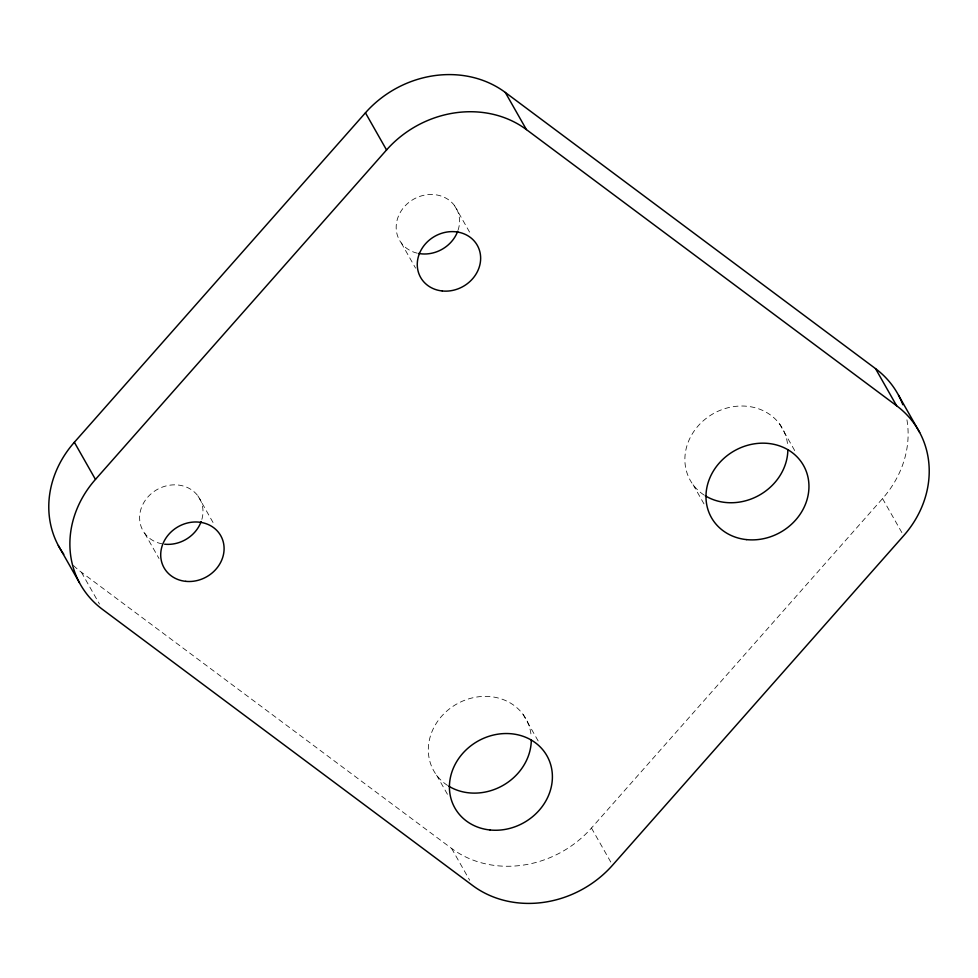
<?xml version="1.0" encoding="UTF-8"?>
<svg xmlns="http://www.w3.org/2000/svg" width="978" height="978" viewBox="0 0 978 978"><rect width="100%" height="100%" fill="white"/><g stroke="black" fill="none" stroke-linecap="round" stroke-linejoin="round"><path stroke-width="0.73" stroke-dasharray="4.89 3.67" d="M73.423 565.48A101.761 90.025 -29.6 0 0 81.382 572.24L451.591 848.415A101.761 90.025 -29.6 0 0 591.458 828.036L882.547 498.584A101.761 90.025 -29.6 0 0 906.508 417.508M882.547 498.584L903.648 535.724M779.613 424L795.432 451.86M693.121 484.758L704.429 504.66M454.477 205.539L471.054 234.72M401.249 242.935L415.564 268.131M591.458 828.036L612.558 865.188M523.059 714.368L539.636 743.549M436.567 775.126L448.621 796.361M451.591 848.415L469.672 880.249M197.923 495.907L214.5 525.088M144.695 533.303L159.011 558.499M81.382 572.24L99.475 604.074M447.545 785.42A52.922 46.81 -29.6 0 1 456.396 704.209A52.922 46.81 -29.6 0 1 531.237 737.265M704.099 495.051A52.922 46.81 -29.6 0 1 712.962 413.841A52.922 46.81 -29.6 0 1 787.791 446.897M161.981 543.817A32.567 28.802 -29.6 0 1 141.015 508.89A32.567 28.802 -29.6 0 1 180.624 485.394A32.567 28.802 -29.6 0 1 201.59 520.32M417.227 253.168A32.567 28.802 -29.6 0 1 397.863 217.666A32.567 28.802 -29.6 0 1 437.631 195.111A32.567 28.802 -29.6 0 1 458.156 229.952"/><path stroke-width="1.47" d="M63.766 554.306A101.761 90.025 -29.6 0 1 74.352 442.276L365.442 112.812A101.761 90.025 -29.6 0 1 505.308 92.445L875.518 368.62A101.761 90.025 -29.6 0 1 902.828 404.709M95.453 479.416L386.542 149.964A101.761 90.025 -29.6 0 1 526.409 129.585L896.618 405.76A101.761 90.025 -29.6 0 1 903.648 535.724L612.558 865.188A101.761 90.025 -29.6 0 1 472.692 885.555L102.482 609.38A101.761 90.025 -29.6 0 1 95.453 479.416L74.352 442.276M898.574 395.308L919.662 432.447M875.518 368.62L896.618 405.76M505.308 92.445L526.409 129.585M365.442 112.812L386.542 149.964M58.338 545.553L79.426 582.692M531.298 740.04A52.922 46.81 -29.6 0 1 502.558 785.664A52.922 46.81 -29.6 0 1 448.719 786.165M787.865 449.672A52.922 46.81 -29.6 0 1 759.111 495.296A52.922 46.81 -29.6 0 1 705.285 495.797M201.15 521.604A32.567 28.802 -29.6 0 1 164.659 544.208M457.716 231.236A32.567 28.802 -29.6 0 1 418.547 253.449M746.654 539.624A52.922 46.81 -29.6 0 0 806.471 471.922A52.922 46.81 -29.6 0 0 719.27 463.034A52.922 46.81 -29.6 0 0 746.654 539.624M490.1 829.992A52.922 46.81 -29.6 0 0 549.917 762.29A52.922 46.81 -29.6 0 0 462.716 753.402A52.922 46.81 -29.6 0 0 490.1 829.992M185.759 581.348A32.567 28.802 -29.6 0 0 222.568 539.685A32.567 28.802 -29.6 0 0 168.901 534.208A32.567 28.802 -29.6 0 0 185.759 581.348M442.313 290.979A32.567 28.802 -29.6 0 0 479.122 249.317A32.567 28.802 -29.6 0 0 425.454 243.84A32.567 28.802 -29.6 0 0 442.313 290.979"/></g></svg>
